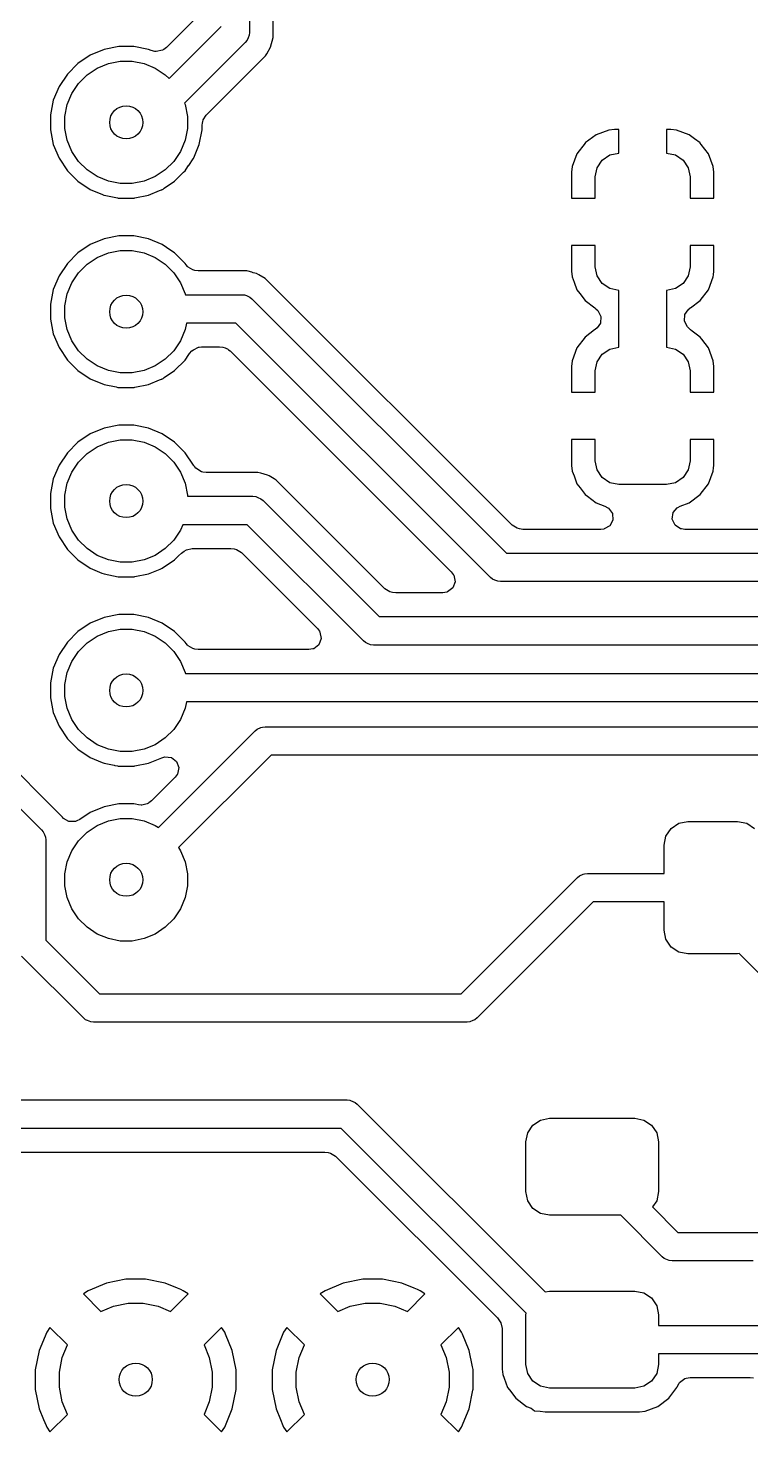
# Model space of a CAD drawing. Header units: inches. Extents: x 0.01 to 5.35, y 0.01 to 3.37.
# Drawn here: x 0.803 to 1.103, y 1.264 to 1.847 of the extents above; entities that cross this region are included whole.
import ezdxf

# ---------------------------------------------------------------- set-up
doc = ezdxf.new("R2010")
doc.units = ezdxf.units.IN
doc.header["$MEASUREMENT"] = 0
doc.layers.add('BLACK', color=250, linetype='CONTINUOUS')

msp = doc.modelspace()

# ---------------------------------------------------------------- linework, layer by layer
at = {"layer": 'BLACK', "linetype": 'CONTINUOUS'}
for p, q in [((0.89512, 1.87407), (0.89512, 1.84551)), ((0.90498, 1.84344), (0.90498, 1.86726)), ((0.87172, 1.85032), (0.86066, 1.83926)), ((0.86171, 1.82636), (0.88331, 1.84796)), ((0.89512, 1.84551), (0.895, 1.84436)), ((0.84083, 1.83963), (0.83475, 1.83842)), ((0.84704, 1.83963), (0.84083, 1.83963)), ((0.84083, 1.83963), (0.84083, 1.83963)), ((0.84083, 1.83963), (0.84083, 1.83963)), ((0.85313, 1.83842), (0.84704, 1.83963)), ((0.84704, 1.83963), (0.84704, 1.83963)), ((0.84704, 1.83963), (0.84704, 1.83963)), ((0.86066, 1.83926), (0.85955, 1.83843)), ((0.89339, 1.84134), (0.86818, 1.81613)), ((0.89412, 1.84223), (0.89339, 1.84134)), ((0.89453, 1.84322), (0.89412, 1.84223)), ((0.895, 1.84436), (0.89453, 1.84322)), ((0.9023, 1.83664), (0.90391, 1.83943)), ((0.90391, 1.83943), (0.90498, 1.84344)), ((0.82901, 1.83604), (0.82385, 1.83259)), ((0.83474, 1.83841), (0.82901, 1.83604)), ((0.82901, 1.83604), (0.82901, 1.83604)), ((0.82901, 1.83604), (0.82901, 1.83604)), ((0.83475, 1.83842), (0.83474, 1.83841)), ((0.83651, 1.8326), (0.84143, 1.83358)), ((0.84143, 1.83358), (0.84645, 1.83358)), ((0.84645, 1.83358), (0.85137, 1.8326)), ((0.85313, 1.83841), (0.85313, 1.83842)), ((0.85427, 1.83794), (0.85313, 1.83841)), ((0.85313, 1.83841), (0.85313, 1.83841)), ((0.85313, 1.83841), (0.85313, 1.83841)), ((0.85313, 1.83841), (0.85313, 1.83841)), ((0.85313, 1.83841), (0.85313, 1.83841)), ((0.85579, 1.83759), (0.85427, 1.83794)), ((0.85632, 1.83755), (0.85579, 1.83759)), ((0.85901, 1.83813), (0.85632, 1.83755)), ((0.85955, 1.83843), (0.85901, 1.83813)), ((0.88931, 1.82331), (0.90183, 1.83583)), ((0.90183, 1.83583), (0.9023, 1.83664)), ((0.81946, 1.8282), (0.81601, 1.82304)), ((0.82385, 1.83259), (0.81946, 1.8282)), ((0.81946, 1.8282), (0.81946, 1.8282)), ((0.81946, 1.8282), (0.81946, 1.8282)), ((0.82385, 1.83259), (0.82385, 1.83259)), ((0.82385, 1.83259), (0.82385, 1.83259)), ((0.82416, 1.82434), (0.8277, 1.82789)), ((0.8277, 1.82789), (0.83187, 1.83068)), ((0.83187, 1.83068), (0.83651, 1.8326)), ((0.85137, 1.8326), (0.856, 1.83068)), ((0.856, 1.83068), (0.86017, 1.82789)), ((0.86017, 1.82789), (0.86171, 1.82636)), ((0.81601, 1.82304), (0.81363, 1.8173)), ((0.81601, 1.82304), (0.81601, 1.82304)), ((0.81601, 1.82304), (0.81601, 1.82304)), ((0.82137, 1.82017), (0.82416, 1.82434)), ((0.87717, 1.81117), (0.88931, 1.82331)), ((0.81363, 1.8173), (0.81242, 1.81121)), ((0.81363, 1.8173), (0.81363, 1.8173)), ((0.81945, 1.81554), (0.82137, 1.82017)), ((0.86818, 1.81613), (0.86843, 1.81554)), ((0.81242, 1.81121), (0.81242, 1.81121)), ((0.81242, 1.81121), (0.81242, 1.80501)), ((0.81847, 1.81062), (0.81945, 1.81554)), ((0.81847, 1.8056), (0.81847, 1.81062)), ((0.86843, 1.81554), (0.8694, 1.81062)), ((0.8694, 1.81062), (0.8694, 1.8056)), ((0.87594, 1.8091), (0.87717, 1.81117)), ((0.81242, 1.80501), (0.81242, 1.80501)), ((0.81242, 1.80501), (0.81242, 1.80501)), ((0.81242, 1.80501), (0.81363, 1.79892)), ((0.81945, 1.80068), (0.81847, 1.8056)), ((0.8694, 1.8056), (0.86843, 1.80068)), ((0.87424, 1.79892), (0.87545, 1.80501)), ((0.87545, 1.80673), (0.87565, 1.8081)), ((0.87545, 1.80501), (0.87545, 1.80673)), ((0.87565, 1.8081), (0.87572, 1.80835)), ((0.87572, 1.80835), (0.87594, 1.8091)), ((1.04443, 1.80491), (1.03913, 1.80293)), ((1.04678, 1.80516), (1.04443, 1.80491)), ((1.04443, 1.80491), (1.04443, 1.80491)), ((1.04866, 1.80516), (1.04678, 1.80516)), ((1.04866, 1.79531), (1.04866, 1.80516)), ((1.07023, 1.80516), (1.06835, 1.80516)), ((1.06835, 1.80516), (1.06835, 1.79531)), ((1.07257, 1.80491), (1.07023, 1.80516)), ((1.07023, 1.80516), (1.07023, 1.80516)), ((1.07788, 1.80293), (1.07257, 1.80491)), ((1.07257, 1.80491), (1.07257, 1.80491)), ((0.81363, 1.79892), (0.81363, 1.79892)), ((0.81363, 1.79892), (0.81601, 1.79318)), ((0.82137, 1.79605), (0.81945, 1.80068)), ((0.86843, 1.80068), (0.86651, 1.79605)), ((0.87196, 1.7934), (0.87424, 1.79892)), ((1.0346, 1.79953), (1.03121, 1.795)), ((1.03913, 1.80293), (1.0346, 1.79954)), ((1.0346, 1.79954), (1.0346, 1.79953)), ((1.03913, 1.80293), (1.03913, 1.80293)), ((1.08008, 1.80128), (1.07788, 1.80293)), ((1.07788, 1.80293), (1.07788, 1.80293)), ((1.07788, 1.80293), (1.07788, 1.80293)), ((1.08241, 1.79954), (1.08008, 1.80128)), ((1.08241, 1.79953), (1.08241, 1.79954)), ((1.08287, 1.79892), (1.08241, 1.79953)), ((1.0858, 1.795), (1.08287, 1.79892)), ((0.81601, 1.79318), (0.81601, 1.79318)), ((0.81601, 1.79318), (0.81601, 1.79318)), ((0.81601, 1.79318), (0.81601, 1.79318)), ((0.81601, 1.79318), (0.81946, 1.78802)), ((0.82416, 1.79188), (0.82137, 1.79605)), ((0.86651, 1.79605), (0.86372, 1.79188)), ((0.86987, 1.7902), (0.87175, 1.79301)), ((0.87175, 1.79301), (0.87183, 1.79312)), ((0.87183, 1.79312), (0.87189, 1.79321)), ((0.87189, 1.79321), (0.87196, 1.7934)), ((1.03121, 1.795), (1.02923, 1.7897)), ((1.03121, 1.795), (1.03121, 1.795)), ((1.03957, 1.78924), (1.0417, 1.79243)), ((1.0417, 1.79243), (1.04489, 1.79457)), ((1.04489, 1.79457), (1.04866, 1.79531)), ((1.06835, 1.79531), (1.07211, 1.79457)), ((1.07211, 1.79457), (1.07531, 1.79243)), ((1.07531, 1.79243), (1.07744, 1.78924)), ((1.08778, 1.7897), (1.0858, 1.795)), ((1.0858, 1.795), (1.0858, 1.795)), ((0.81946, 1.78802), (0.81946, 1.78802)), ((0.81946, 1.78802), (0.81946, 1.78802)), ((0.81946, 1.78802), (0.82385, 1.78363)), ((0.8277, 1.78833), (0.82416, 1.79188)), ((0.83187, 1.78554), (0.8277, 1.78833)), ((0.86017, 1.78833), (0.856, 1.78554)), ((0.86372, 1.79188), (0.86017, 1.78833)), ((0.86403, 1.78363), (0.86775, 1.78736)), ((0.86775, 1.78736), (0.86842, 1.78802)), ((0.86842, 1.78802), (0.86954, 1.7897)), ((0.86954, 1.7897), (0.86986, 1.79018)), ((0.86986, 1.79018), (0.86987, 1.7902)), ((0.86986, 1.79018), (0.86986, 1.79018)), ((0.86987, 1.7902), (0.86987, 1.7902)), ((0.86987, 1.7902), (0.86987, 1.7902)), ((0.86987, 1.7902), (0.86987, 1.7902)), ((1.02923, 1.7897), (1.02898, 1.78736)), ((1.02898, 1.78736), (1.02898, 1.77661)), ((1.02898, 1.78736), (1.02898, 1.78736)), ((1.02923, 1.7897), (1.02923, 1.7897)), ((1.03882, 1.78547), (1.03957, 1.78924)), ((1.07744, 1.78924), (1.07819, 1.78547)), ((1.08803, 1.78736), (1.08778, 1.7897)), ((1.08778, 1.7897), (1.08778, 1.7897)), ((1.08778, 1.7897), (1.08778, 1.7897)), ((1.08803, 1.77661), (1.08803, 1.78736)), ((1.08803, 1.78736), (1.08803, 1.78736)), ((1.08803, 1.78736), (1.08803, 1.78736)), ((1.08803, 1.78736), (1.08803, 1.78736)), ((0.82385, 1.78363), (0.82385, 1.78363)), ((0.82385, 1.78363), (0.82385, 1.78363)), ((0.82385, 1.78363), (0.82901, 1.78018)), ((0.83651, 1.78362), (0.83187, 1.78554)), ((0.84143, 1.78264), (0.83651, 1.78362)), ((0.84645, 1.78264), (0.84143, 1.78264)), ((0.85137, 1.78362), (0.84645, 1.78264)), ((0.856, 1.78554), (0.85137, 1.78362)), ((0.85932, 1.78037), (0.85967, 1.78072)), ((0.85967, 1.78072), (0.86403, 1.78363)), ((1.03882, 1.77661), (1.03882, 1.78547)), ((1.07819, 1.78547), (1.07819, 1.77661)), ((0.82901, 1.78018), (0.82901, 1.78018)), ((0.82901, 1.78018), (0.83401, 1.77811)), ((0.83401, 1.77811), (0.83401, 1.77811)), ((0.83401, 1.77811), (0.83401, 1.77811)), ((0.83401, 1.77811), (0.83457, 1.77788)), ((0.83457, 1.77788), (0.83474, 1.77781)), ((0.83474, 1.77781), (0.84025, 1.77671)), ((0.84025, 1.77671), (0.84053, 1.77665)), ((0.84053, 1.77665), (0.84064, 1.77663)), ((0.84064, 1.77663), (0.84083, 1.77659)), ((0.84083, 1.77659), (0.84704, 1.77659)), ((0.84704, 1.77659), (0.8472, 1.77659)), ((0.8472, 1.77659), (0.84751, 1.77669)), ((0.84751, 1.77669), (0.85313, 1.77781)), ((0.85313, 1.77781), (0.85776, 1.77972)), ((0.85776, 1.77972), (0.85861, 1.78007)), ((0.85861, 1.78007), (0.85872, 1.78011)), ((0.85872, 1.78011), (0.85877, 1.78014)), ((0.85877, 1.78014), (0.85896, 1.78022)), ((0.85896, 1.78022), (0.85932, 1.78037)), ((1.02898, 1.77661), (1.03882, 1.77661)), ((1.07819, 1.77661), (1.08803, 1.77661)), ((0.82901, 1.7573), (0.82385, 1.75385)), ((0.83474, 1.75967), (0.82901, 1.7573)), ((0.82901, 1.7573), (0.82901, 1.7573)), ((0.82901, 1.7573), (0.82901, 1.7573)), ((0.83475, 1.75967), (0.83474, 1.75967)), ((0.84083, 1.76089), (0.83475, 1.75967)), ((0.84704, 1.76089), (0.84083, 1.76089)), ((0.84083, 1.76089), (0.84083, 1.76089)), ((0.84083, 1.76089), (0.84083, 1.76089)), ((0.85313, 1.75967), (0.84704, 1.76089)), ((0.84704, 1.76089), (0.84704, 1.76089)), ((0.84704, 1.76089), (0.84704, 1.76089)), ((0.85886, 1.7573), (0.85313, 1.75967)), ((0.85313, 1.75967), (0.85313, 1.75967)), ((0.85887, 1.7573), (0.85886, 1.7573)), ((0.86247, 1.75489), (0.85887, 1.7573)), ((0.85887, 1.7573), (0.85887, 1.7573)), ((0.85887, 1.7573), (0.85887, 1.7573)), ((0.85887, 1.7573), (0.85887, 1.7573)), ((0.82385, 1.75385), (0.81946, 1.74946)), ((0.82385, 1.75385), (0.82385, 1.75385)), ((0.82385, 1.75385), (0.82385, 1.75385)), ((0.8277, 1.74915), (0.83187, 1.75194)), ((0.83187, 1.75194), (0.83651, 1.75386)), ((0.83651, 1.75386), (0.84143, 1.75484)), ((0.84143, 1.75484), (0.84645, 1.75484)), ((0.84645, 1.75484), (0.85137, 1.75386)), ((0.85137, 1.75386), (0.856, 1.75194)), ((0.856, 1.75194), (0.86017, 1.74915)), ((0.86403, 1.75385), (0.86247, 1.75489)), ((0.86842, 1.74946), (0.86403, 1.75385)), ((0.86403, 1.75385), (0.86403, 1.75385)), ((0.86403, 1.75385), (0.86403, 1.75385)), ((1.03882, 1.75693), (1.02898, 1.75693)), ((1.02898, 1.75693), (1.02898, 1.74619)), ((1.03882, 1.74807), (1.03882, 1.75693)), ((1.08803, 1.75693), (1.07819, 1.75693)), ((1.07819, 1.75693), (1.07819, 1.74807)), ((1.08803, 1.74619), (1.08803, 1.75693)), ((0.81946, 1.74946), (0.81601, 1.7443)), ((0.81946, 1.74946), (0.81946, 1.74946)), ((0.81946, 1.74946), (0.81946, 1.74946)), ((0.82137, 1.74143), (0.82416, 1.7456)), ((0.82416, 1.7456), (0.8277, 1.74915)), ((0.86017, 1.74915), (0.86372, 1.7456)), ((0.86372, 1.7456), (0.86651, 1.74143)), ((0.86879, 1.74891), (0.86842, 1.74946)), ((0.86842, 1.74946), (0.86842, 1.74946)), ((0.86842, 1.74946), (0.86842, 1.74946)), ((0.86942, 1.74814), (0.86879, 1.74891)), ((0.86961, 1.74795), (0.86942, 1.74814)), ((0.87166, 1.74675), (0.86961, 1.74795)), ((0.87245, 1.74652), (0.87166, 1.74675)), ((0.87383, 1.74632), (0.87245, 1.74652)), ((0.89404, 1.74632), (0.87383, 1.74632)), ((0.89454, 1.74619), (0.89404, 1.74632)), ((0.89404, 1.74632), (0.89404, 1.74632)), ((0.89404, 1.74632), (0.89404, 1.74632)), ((0.89605, 1.74578), (0.89454, 1.74619)), ((0.89669, 1.74561), (0.89605, 1.74578)), ((0.89605, 1.74578), (0.89605, 1.74578)), ((0.89805, 1.74524), (0.89669, 1.74561)), ((1.02898, 1.74619), (1.02923, 1.74384)), ((1.03957, 1.7443), (1.03882, 1.74807)), ((1.07819, 1.74807), (1.07744, 1.7443)), ((1.08787, 1.74467), (1.08803, 1.74619)), ((1.08803, 1.74619), (1.08803, 1.74619)), ((0.81601, 1.7443), (0.81363, 1.73856)), ((0.81601, 1.7443), (0.81601, 1.7443)), ((0.81601, 1.7443), (0.81601, 1.7443)), ((0.81945, 1.7368), (0.82137, 1.74143)), ((0.86651, 1.74143), (0.86843, 1.7368)), ((0.89905, 1.74467), (0.89805, 1.74524)), ((0.90165, 1.74317), (0.89905, 1.74467)), ((0.89905, 1.74467), (0.89905, 1.74467)), ((1.00426, 1.64056), (0.90165, 1.74317)), ((0.90165, 1.74317), (0.90165, 1.74317)), ((1.02923, 1.74384), (1.02923, 1.74384)), ((1.02923, 1.74384), (1.03006, 1.7416)), ((1.03006, 1.7416), (1.03121, 1.73854)), ((1.0417, 1.74111), (1.03957, 1.7443)), ((1.04489, 1.73898), (1.0417, 1.74111)), ((1.07531, 1.74111), (1.07211, 1.73898)), ((1.07744, 1.7443), (1.07531, 1.74111)), ((1.0858, 1.73854), (1.08778, 1.74384)), ((1.08778, 1.74384), (1.08787, 1.74467)), ((1.08778, 1.74384), (1.08778, 1.74384)), ((0.81363, 1.73856), (0.81242, 1.73247)), ((0.81363, 1.73856), (0.81363, 1.73856)), ((0.81847, 1.73188), (0.81945, 1.7368)), ((0.86843, 1.7368), (0.86849, 1.73646)), ((0.86849, 1.73646), (0.89197, 1.73646)), ((0.89197, 1.73646), (0.89312, 1.73634)), ((0.89312, 1.73634), (0.89384, 1.73605)), ((0.89384, 1.73605), (0.89525, 1.73546)), ((0.89525, 1.73546), (0.89614, 1.73473)), ((0.89614, 1.73473), (1.00189, 1.62898)), ((1.03121, 1.73854), (1.03121, 1.73854)), ((1.03121, 1.73854), (1.03235, 1.73701)), ((1.03235, 1.73701), (1.0346, 1.73401)), ((1.0346, 1.73401), (1.0346, 1.73401)), ((1.0346, 1.73401), (1.0346, 1.73401)), ((1.0346, 1.73401), (1.03857, 1.73104)), ((1.04866, 1.73823), (1.04489, 1.73898)), ((1.04866, 1.71461), (1.04866, 1.73823)), ((1.07211, 1.73898), (1.06835, 1.73823)), ((1.06835, 1.73823), (1.06835, 1.71461)), ((1.07844, 1.73104), (1.08241, 1.73401)), ((1.08241, 1.73401), (1.0858, 1.73854)), ((1.08241, 1.73401), (1.08241, 1.73401)), ((1.0858, 1.73854), (1.0858, 1.73854)), ((0.81242, 1.73247), (0.81242, 1.73247)), ((0.81242, 1.73247), (0.81242, 1.72627)), ((0.81847, 1.72686), (0.81847, 1.73188)), ((1.03857, 1.73104), (1.03909, 1.73058)), ((1.03909, 1.73058), (1.03986, 1.72982)), ((1.03986, 1.72982), (1.04117, 1.7274)), ((1.07583, 1.72543), (1.07603, 1.72817)), ((1.07603, 1.72818), (1.07604, 1.72821)), ((1.07603, 1.72817), (1.07603, 1.72818)), ((1.07604, 1.72821), (1.07741, 1.73016)), ((1.07604, 1.72821), (1.07604, 1.72821)), ((1.07741, 1.73016), (1.07764, 1.73036)), ((1.07764, 1.73036), (1.07817, 1.73082)), ((1.07764, 1.73036), (1.07764, 1.73036)), ((1.07817, 1.73082), (1.07844, 1.73104)), ((0.81242, 1.72627), (0.81242, 1.72627)), ((0.81242, 1.72627), (0.81242, 1.72627)), ((0.81242, 1.72627), (0.81363, 1.72018)), ((0.81945, 1.72194), (0.81847, 1.72686)), ((0.86896, 1.72465), (0.86843, 1.72194)), ((0.88952, 1.72465), (0.86896, 1.72465)), ((0.99527, 1.6189), (0.88952, 1.72465)), ((1.0396, 1.72268), (1.03883, 1.72201)), ((1.04098, 1.72468), (1.0396, 1.72268)), ((1.04117, 1.7274), (1.04098, 1.72468)), ((1.04098, 1.72468), (1.04098, 1.72468)), ((1.07715, 1.72302), (1.07583, 1.72543)), ((1.07766, 1.72251), (1.07715, 1.72302)), ((1.07792, 1.72225), (1.07766, 1.72251)), ((1.07766, 1.72251), (1.07766, 1.72251)), ((1.07844, 1.7218), (1.07792, 1.72225)), ((0.81363, 1.72018), (0.81363, 1.72018)), ((0.81363, 1.72018), (0.81601, 1.71444)), ((0.82137, 1.71731), (0.81945, 1.72194)), ((0.82416, 1.71314), (0.82137, 1.71731)), ((0.86651, 1.71731), (0.86372, 1.71314)), ((0.86843, 1.72194), (0.86651, 1.71731)), ((1.0346, 1.71883), (1.03121, 1.71429)), ((1.03856, 1.72179), (1.0346, 1.71883)), ((1.0346, 1.71883), (1.0346, 1.71883)), ((1.0346, 1.71883), (1.0346, 1.71883)), ((1.03883, 1.72201), (1.03856, 1.72179)), ((1.07911, 1.72129), (1.07844, 1.7218)), ((1.08241, 1.71883), (1.07911, 1.72129)), ((1.08309, 1.71792), (1.08241, 1.71883)), ((1.08241, 1.71883), (1.08241, 1.71883)), ((1.0858, 1.71429), (1.08309, 1.71792)), ((0.81601, 1.71444), (0.81601, 1.71444)), ((0.81601, 1.71444), (0.81601, 1.71444)), ((0.81601, 1.71444), (0.81946, 1.70928)), ((0.8277, 1.70959), (0.82416, 1.71314)), ((0.86372, 1.71314), (0.86017, 1.70959)), ((0.86842, 1.70928), (0.86993, 1.71155)), ((0.86993, 1.71155), (0.87025, 1.71203)), ((0.86993, 1.71155), (0.86993, 1.71155)), ((0.87025, 1.71203), (0.87118, 1.71306)), ((0.87118, 1.71306), (0.87182, 1.71359)), ((0.87182, 1.71359), (0.87395, 1.71463)), ((0.87395, 1.71463), (0.87421, 1.71468)), ((0.87421, 1.71468), (0.87521, 1.71478)), ((0.87521, 1.71478), (0.88271, 1.71478)), ((0.88271, 1.71478), (0.88409, 1.71459)), ((0.88409, 1.71459), (0.88508, 1.71429)), ((0.88508, 1.71429), (0.88557, 1.71401)), ((0.88557, 1.71401), (0.88601, 1.71391)), ((0.88601, 1.71391), (0.88645, 1.71348)), ((0.88645, 1.71348), (0.88716, 1.71306)), ((0.88716, 1.71306), (0.97895, 1.62127)), ((1.03121, 1.71429), (1.02923, 1.70899)), ((1.03121, 1.71429), (1.03121, 1.71429)), ((1.03957, 1.70853), (1.0417, 1.71172)), ((1.0417, 1.71172), (1.04489, 1.71386)), ((1.04489, 1.71386), (1.04866, 1.71461)), ((1.06835, 1.71461), (1.07211, 1.71386)), ((1.07211, 1.71386), (1.07531, 1.71172)), ((1.07531, 1.71172), (1.07744, 1.70853)), ((1.0858, 1.71429), (1.0858, 1.71429)), ((1.08778, 1.70899), (1.0858, 1.71429)), ((0.81946, 1.70928), (0.81946, 1.70928)), ((0.81946, 1.70928), (0.81946, 1.70928)), ((0.81946, 1.70928), (0.82385, 1.70489)), ((0.82385, 1.70489), (0.82385, 1.70489)), ((0.82385, 1.70489), (0.82385, 1.70489)), ((0.82385, 1.70489), (0.82901, 1.70144)), ((0.83187, 1.7068), (0.8277, 1.70959)), ((0.83651, 1.70488), (0.83187, 1.7068)), ((0.84143, 1.7039), (0.83651, 1.70488)), ((0.85137, 1.70488), (0.84645, 1.7039)), ((0.856, 1.7068), (0.85137, 1.70488)), ((0.86017, 1.70959), (0.856, 1.7068)), ((0.85967, 1.70198), (0.86403, 1.70489)), ((0.86403, 1.70489), (0.86842, 1.70928)), ((1.02923, 1.70899), (1.02898, 1.70665)), ((1.02898, 1.70665), (1.02898, 1.70665)), ((1.02898, 1.70665), (1.02898, 1.69591)), ((1.02923, 1.70899), (1.02923, 1.70899)), ((1.03882, 1.70476), (1.03957, 1.70853)), ((1.03882, 1.69591), (1.03882, 1.70476)), ((1.07744, 1.70853), (1.07819, 1.70476)), ((1.07819, 1.70476), (1.07819, 1.69591)), ((1.08803, 1.70665), (1.08778, 1.70899)), ((1.08778, 1.70899), (1.08778, 1.70899)), ((1.08778, 1.70899), (1.08778, 1.70899)), ((1.08803, 1.69591), (1.08803, 1.70665)), ((1.08803, 1.70665), (1.08803, 1.70665)), ((1.08803, 1.70665), (1.08803, 1.70665)), ((1.08803, 1.70665), (1.08803, 1.70665)), ((0.82901, 1.70144), (0.82901, 1.70144)), ((0.82901, 1.70144), (0.83474, 1.69907)), ((0.83474, 1.69907), (0.83474, 1.69907)), ((0.83474, 1.69907), (0.83968, 1.69808)), ((0.84645, 1.7039), (0.84143, 1.7039)), ((0.84751, 1.69795), (0.85313, 1.69907)), ((0.85313, 1.69907), (0.85777, 1.70099)), ((0.85777, 1.70099), (0.85861, 1.70133)), ((0.85861, 1.70133), (0.85872, 1.70137)), ((0.85872, 1.70137), (0.85877, 1.7014)), ((0.85877, 1.7014), (0.85896, 1.70148)), ((0.85896, 1.70148), (0.85932, 1.70163)), ((0.85932, 1.70163), (0.85967, 1.70198)), ((0.83968, 1.69808), (0.84049, 1.69792)), ((0.84049, 1.69792), (0.84053, 1.69791)), ((0.84053, 1.69791), (0.84064, 1.69789)), ((0.84064, 1.69789), (0.84083, 1.69785)), ((0.84083, 1.69785), (0.84704, 1.69785)), ((0.84704, 1.69785), (0.8472, 1.69785)), ((0.8472, 1.69785), (0.84751, 1.69795)), ((1.02898, 1.69591), (1.03882, 1.69591)), ((1.07819, 1.69591), (1.08803, 1.69591)), ((0.84083, 1.68215), (0.83475, 1.68093)), ((0.84704, 1.68215), (0.84083, 1.68215)), ((0.84083, 1.68215), (0.84083, 1.68215)), ((0.84083, 1.68215), (0.84083, 1.68215)), ((0.85313, 1.68093), (0.84704, 1.68215)), ((0.84704, 1.68215), (0.84704, 1.68215)), ((0.84704, 1.68215), (0.84704, 1.68215)), ((0.82901, 1.67856), (0.82385, 1.67511)), ((0.83474, 1.68093), (0.82901, 1.67856)), ((0.82901, 1.67856), (0.82901, 1.67856)), ((0.82901, 1.67856), (0.82901, 1.67856)), ((0.83475, 1.68093), (0.83474, 1.68093)), ((0.83651, 1.67512), (0.84143, 1.6761)), ((0.84143, 1.6761), (0.84645, 1.6761)), ((0.84645, 1.6761), (0.85137, 1.67512)), ((0.85886, 1.67856), (0.85313, 1.68093)), ((0.85313, 1.68093), (0.85313, 1.68093)), ((0.85887, 1.67856), (0.85886, 1.67856)), ((0.86403, 1.67511), (0.85887, 1.67856)), ((0.85887, 1.67856), (0.85887, 1.67856)), ((0.85887, 1.67856), (0.85887, 1.67856)), ((0.85887, 1.67856), (0.85887, 1.67856)), ((1.03882, 1.67622), (1.02898, 1.67622)), ((1.02898, 1.67622), (1.02898, 1.66548)), ((1.03882, 1.66736), (1.03882, 1.67622)), ((1.08803, 1.67622), (1.07819, 1.67622)), ((1.07819, 1.67622), (1.07819, 1.66736)), ((1.08803, 1.66548), (1.08803, 1.67622)), ((0.81946, 1.67072), (0.81601, 1.66556)), ((0.82385, 1.67511), (0.81946, 1.67072)), ((0.81946, 1.67072), (0.81946, 1.67072)), ((0.81946, 1.67072), (0.81946, 1.67072)), ((0.82385, 1.67511), (0.82385, 1.67511)), ((0.82385, 1.67511), (0.82385, 1.67511)), ((0.82416, 1.66686), (0.8277, 1.67041)), ((0.8277, 1.67041), (0.83187, 1.6732)), ((0.83187, 1.6732), (0.83651, 1.67512)), ((0.85137, 1.67512), (0.856, 1.6732)), ((0.856, 1.6732), (0.86017, 1.67041)), ((0.86017, 1.67041), (0.86372, 1.66686)), ((0.86842, 1.67072), (0.86403, 1.67511)), ((0.86403, 1.67511), (0.86403, 1.67511)), ((0.86403, 1.67511), (0.86403, 1.67511)), ((0.87187, 1.66556), (0.86842, 1.67072)), ((0.86842, 1.67072), (0.86842, 1.67072)), ((0.86842, 1.67072), (0.86842, 1.67072)), ((0.81601, 1.66556), (0.81363, 1.65982)), ((0.81601, 1.66556), (0.81601, 1.66556)), ((0.81601, 1.66556), (0.81601, 1.66556)), ((0.82137, 1.66269), (0.82416, 1.66686)), ((0.86372, 1.66686), (0.86651, 1.66269)), ((0.87195, 1.66544), (0.87187, 1.66556)), ((0.87187, 1.66556), (0.87187, 1.66556)), ((0.87195, 1.66543), (0.87195, 1.66544)), ((0.87202, 1.66532), (0.87195, 1.66543)), ((0.87239, 1.66484), (0.87202, 1.66532)), ((0.87282, 1.66434), (0.87239, 1.66484)), ((0.87514, 1.66285), (0.87282, 1.66434)), ((1.02898, 1.66548), (1.02923, 1.66313)), ((1.03957, 1.6636), (1.03882, 1.66736)), ((1.07819, 1.66736), (1.07744, 1.6636)), ((1.08778, 1.66313), (1.08792, 1.6644)), ((1.08792, 1.6644), (1.08803, 1.66548)), ((1.08803, 1.66548), (1.08803, 1.66548)), ((0.81363, 1.65982), (0.81242, 1.65373)), ((0.81363, 1.65982), (0.81363, 1.65982)), ((0.81847, 1.65314), (0.81945, 1.65806)), ((0.81945, 1.65806), (0.82137, 1.66269)), ((0.86651, 1.66269), (0.86843, 1.65806)), ((0.86843, 1.65806), (0.8694, 1.65314)), ((0.87573, 1.66268), (0.87514, 1.66285)), ((0.8771, 1.66248), (0.87573, 1.66268)), ((0.89867, 1.66248), (0.8771, 1.66248)), ((0.89982, 1.66217), (0.89867, 1.66248)), ((0.89867, 1.66248), (0.89867, 1.66248)), ((0.89867, 1.66248), (0.89867, 1.66248)), ((0.90268, 1.66141), (0.89982, 1.66217)), ((0.89982, 1.66217), (0.89982, 1.66217)), ((0.90328, 1.66106), (0.90268, 1.66141)), ((0.90542, 1.65982), (0.90328, 1.66106)), ((0.90328, 1.66106), (0.90328, 1.66106)), ((0.90328, 1.66106), (0.90328, 1.66106)), ((0.90628, 1.65933), (0.90542, 1.65982)), ((0.95144, 1.61416), (0.90628, 1.65933)), ((0.90628, 1.65933), (0.90628, 1.65933)), ((1.02923, 1.66313), (1.02923, 1.66313)), ((1.02923, 1.66313), (1.03, 1.66106)), ((1.03, 1.66106), (1.03121, 1.65783)), ((1.0417, 1.6604), (1.03957, 1.6636)), ((1.04489, 1.65827), (1.0417, 1.6604)), ((1.04866, 1.65752), (1.04489, 1.65827)), ((1.07211, 1.65827), (1.06835, 1.65752)), ((1.07531, 1.6604), (1.07211, 1.65827)), ((1.07744, 1.6636), (1.07531, 1.6604)), ((1.0858, 1.65783), (1.08778, 1.66313)), ((1.08778, 1.66313), (1.08778, 1.66313)), ((0.81242, 1.65373), (0.81242, 1.65373)), ((0.81242, 1.65373), (0.81242, 1.64753)), ((0.81847, 1.64812), (0.81847, 1.65314)), ((0.8694, 1.65314), (0.8694, 1.65262)), ((0.8694, 1.65262), (0.89659, 1.65262)), ((0.89659, 1.65262), (0.89775, 1.6525)), ((0.89775, 1.6525), (0.89863, 1.65214)), ((0.89863, 1.65214), (0.89988, 1.65162)), ((1.03121, 1.65783), (1.03121, 1.65783)), ((1.03121, 1.65783), (1.03247, 1.65614)), ((1.03247, 1.65614), (1.0346, 1.6533)), ((1.0346, 1.6533), (1.0346, 1.6533)), ((1.0346, 1.6533), (1.03554, 1.6526)), ((1.03554, 1.6526), (1.03913, 1.64991)), ((1.06835, 1.65752), (1.04866, 1.65752)), ((1.07788, 1.64991), (1.08241, 1.6533)), ((1.08241, 1.6533), (1.0858, 1.65783)), ((1.08241, 1.6533), (1.08241, 1.6533)), ((1.0858, 1.65783), (1.0858, 1.65783)), ((0.81242, 1.64753), (0.81242, 1.64753)), ((0.81242, 1.64753), (0.81242, 1.64753)), ((0.81242, 1.64753), (0.81363, 1.64144)), ((0.81945, 1.6432), (0.81847, 1.64812)), ((0.89988, 1.65162), (0.90077, 1.65089)), ((0.90077, 1.65089), (0.94908, 1.60258)), ((1.03913, 1.64991), (1.03913, 1.64991)), ((1.03913, 1.64991), (1.0428, 1.64854)), ((1.0428, 1.64854), (1.04402, 1.64787)), ((1.04402, 1.64787), (1.04427, 1.64768)), ((1.04427, 1.64768), (1.04592, 1.64548)), ((1.07121, 1.64584), (1.07287, 1.64782)), ((1.07287, 1.64782), (1.07305, 1.64794)), ((1.07305, 1.64794), (1.07413, 1.64851)), ((1.07413, 1.64851), (1.07788, 1.64991)), ((1.07788, 1.64991), (1.07788, 1.64991)), ((0.81363, 1.64144), (0.81363, 1.64144)), ((0.81363, 1.64144), (0.81601, 1.6357)), ((0.82137, 1.63857), (0.81945, 1.6432)), ((0.86743, 1.64081), (0.86651, 1.63857)), ((0.89415, 1.64081), (0.86743, 1.64081)), ((0.94246, 1.5925), (0.89415, 1.64081)), ((1.00633, 1.63933), (1.00426, 1.64056)), ((1.04612, 1.64274), (1.0448, 1.64032)), ((1.04592, 1.64548), (1.04612, 1.64274)), ((1.07082, 1.64312), (1.07121, 1.64584)), ((1.07197, 1.64061), (1.07082, 1.64312)), ((1.07428, 1.63913), (1.07197, 1.64061)), ((0.81601, 1.6357), (0.81601, 1.6357)), ((0.81601, 1.6357), (0.81601, 1.6357)), ((0.81601, 1.6357), (0.81946, 1.63054)), ((0.82416, 1.6344), (0.82137, 1.63857)), ((0.86651, 1.63857), (0.86372, 1.6344)), ((1.00733, 1.63904), (1.00633, 1.63933)), ((1.0087, 1.63884), (1.00733, 1.63904)), ((1.04114, 1.63884), (1.0087, 1.63884)), ((1.04234, 1.63899), (1.04114, 1.63884)), ((1.04243, 1.63901), (1.04234, 1.63899)), ((1.04234, 1.63899), (1.04234, 1.63899)), ((1.04255, 1.63904), (1.04243, 1.63901)), ((1.0448, 1.64032), (1.04255, 1.63904)), ((1.07459, 1.63904), (1.07428, 1.63913)), ((1.07596, 1.63884), (1.07459, 1.63904)), ((1.11588, 1.63884), (1.07596, 1.63884)), ((0.81946, 1.63054), (0.81946, 1.63054)), ((0.81946, 1.63054), (0.81946, 1.63054)), ((0.81946, 1.63054), (0.82385, 1.62615)), ((0.8277, 1.63085), (0.82416, 1.6344)), ((0.83187, 1.62806), (0.8277, 1.63085)), ((0.86017, 1.63085), (0.856, 1.62806)), ((0.86372, 1.6344), (0.86017, 1.63085)), ((0.86569, 1.62782), (0.8669, 1.62902)), ((0.8669, 1.62902), (0.86801, 1.62985)), ((0.86801, 1.62985), (0.86892, 1.63035)), ((0.86892, 1.63035), (0.87126, 1.63094)), ((0.87126, 1.63094), (0.88734, 1.63094)), ((0.88734, 1.63094), (0.88871, 1.63075)), ((0.88871, 1.63075), (0.88971, 1.63046)), ((0.88971, 1.63046), (0.89178, 1.62922)), ((0.89178, 1.62922), (0.92334, 1.59767)), ((1.00189, 1.62898), (1.18855, 1.62898)), ((0.82385, 1.62615), (0.82385, 1.62615)), ((0.82385, 1.62615), (0.82385, 1.62615)), ((0.82385, 1.62615), (0.82901, 1.6227)), ((0.83651, 1.62614), (0.83187, 1.62806)), ((0.84143, 1.62516), (0.83651, 1.62614)), ((0.84645, 1.62516), (0.84143, 1.62516)), ((0.85137, 1.62614), (0.84645, 1.62516)), ((0.856, 1.62806), (0.85137, 1.62614)), ((0.85887, 1.6227), (0.86403, 1.62615)), ((0.86403, 1.62615), (0.86569, 1.62782)), ((0.82901, 1.6227), (0.82901, 1.6227)), ((0.82901, 1.6227), (0.83381, 1.62071)), ((0.83381, 1.62071), (0.83474, 1.62033)), ((0.83474, 1.62033), (0.83474, 1.62033)), ((0.83474, 1.62033), (0.83474, 1.62033)), ((0.83474, 1.62033), (0.84053, 1.61917)), ((0.84053, 1.61917), (0.84064, 1.61915)), ((0.84064, 1.61915), (0.84083, 1.61911)), ((0.84083, 1.61911), (0.84704, 1.61911)), ((0.84704, 1.61911), (0.8472, 1.61911)), ((0.8472, 1.61911), (0.84751, 1.61921)), ((0.84751, 1.61921), (0.85313, 1.62033)), ((0.85313, 1.62033), (0.85804, 1.62236)), ((0.85804, 1.62236), (0.85887, 1.6227)), ((0.85887, 1.6227), (0.85887, 1.6227)), ((0.85887, 1.6227), (0.85887, 1.6227)), ((0.97895, 1.62127), (0.97978, 1.62016)), ((0.97978, 1.62016), (0.98, 1.61977)), ((0.98, 1.61977), (0.98058, 1.61708)), ((0.99617, 1.61816), (0.99527, 1.6189)), ((0.99706, 1.61779), (0.99617, 1.61816)), ((0.9983, 1.61728), (0.99706, 1.61779)), ((0.99945, 1.61717), (0.9983, 1.61728)), ((1.18855, 1.61717), (0.99945, 1.61717)), ((0.95352, 1.61293), (0.95144, 1.61416)), ((0.95451, 1.61264), (0.95352, 1.61293)), ((0.95589, 1.61244), (0.95451, 1.61264)), ((0.97543, 1.61244), (0.95589, 1.61244)), ((0.97713, 1.61275), (0.97543, 1.61244)), ((0.97742, 1.61285), (0.97713, 1.61275)), ((0.97962, 1.6145), (0.97742, 1.61285)), ((0.97742, 1.61285), (0.97742, 1.61285)), ((0.98058, 1.61708), (0.97962, 1.6145)), ((0.82901, 1.59982), (0.82385, 1.59637)), ((0.83474, 1.60219), (0.82901, 1.59982)), ((0.82901, 1.59982), (0.82901, 1.59982)), ((0.82901, 1.59982), (0.82901, 1.59982)), ((0.83475, 1.60219), (0.83474, 1.60219)), ((0.84083, 1.60341), (0.83475, 1.60219)), ((0.84704, 1.60341), (0.84083, 1.60341)), ((0.84083, 1.60341), (0.84083, 1.60341)), ((0.84083, 1.60341), (0.84083, 1.60341)), ((0.85313, 1.60219), (0.84704, 1.60341)), ((0.84704, 1.60341), (0.84704, 1.60341)), ((0.84704, 1.60341), (0.84704, 1.60341)), ((0.85886, 1.59982), (0.85313, 1.60219)), ((0.85313, 1.60219), (0.85313, 1.60219)), ((0.85887, 1.59982), (0.85886, 1.59982)), ((0.86403, 1.59637), (0.85887, 1.59982)), ((0.85887, 1.59982), (0.85887, 1.59982)), ((0.85887, 1.59982), (0.85887, 1.59982)), ((0.85887, 1.59982), (0.85887, 1.59982)), ((0.94908, 1.60258), (1.16498, 1.60258)), ((0.82385, 1.59637), (0.81946, 1.59198)), ((0.82385, 1.59637), (0.82385, 1.59637)), ((0.82385, 1.59637), (0.82385, 1.59637)), ((0.8277, 1.59167), (0.83187, 1.59446)), ((0.83187, 1.59446), (0.83651, 1.59638)), ((0.83651, 1.59638), (0.84143, 1.59736)), ((0.84143, 1.59736), (0.84645, 1.59736)), ((0.84645, 1.59736), (0.85137, 1.59638)), ((0.85137, 1.59638), (0.856, 1.59446)), ((0.856, 1.59446), (0.86017, 1.59167)), ((0.86842, 1.59198), (0.86403, 1.59637)), ((0.86403, 1.59637), (0.86403, 1.59637)), ((0.92334, 1.59767), (0.92417, 1.59656)), ((0.92417, 1.59656), (0.92439, 1.59617)), ((0.92439, 1.59617), (0.92497, 1.59348)), ((0.81946, 1.59198), (0.81601, 1.58682)), ((0.81946, 1.59198), (0.81946, 1.59198)), ((0.81946, 1.59198), (0.81946, 1.59198)), ((0.82137, 1.58395), (0.82416, 1.58812)), ((0.82416, 1.58812), (0.8277, 1.59167)), ((0.86017, 1.59167), (0.86372, 1.58812)), ((0.86372, 1.58812), (0.86651, 1.58395)), ((0.86879, 1.59143), (0.86842, 1.59198)), ((0.86842, 1.59198), (0.86842, 1.59198)), ((0.86842, 1.59198), (0.86842, 1.59198)), ((0.86942, 1.59066), (0.86879, 1.59143)), ((0.86961, 1.59047), (0.86942, 1.59066)), ((0.87166, 1.58927), (0.86961, 1.59047)), ((0.87245, 1.58904), (0.87166, 1.58927)), ((0.87383, 1.58884), (0.87245, 1.58904)), ((0.91982, 1.58884), (0.87383, 1.58884)), ((0.92152, 1.58915), (0.91982, 1.58884)), ((0.92181, 1.58925), (0.92152, 1.58915)), ((0.92401, 1.5909), (0.92181, 1.58925)), ((0.92181, 1.58925), (0.92181, 1.58925)), ((0.92497, 1.59348), (0.92401, 1.5909)), ((0.94335, 1.59176), (0.94246, 1.5925)), ((0.94417, 1.59143), (0.94335, 1.59176)), ((0.94548, 1.59088), (0.94417, 1.59143)), ((0.94663, 1.59077), (0.94548, 1.59088)), ((1.16771, 1.59077), (0.94663, 1.59077)), ((0.81601, 1.58682), (0.81363, 1.58108)), ((0.81601, 1.58682), (0.81601, 1.58682)), ((0.81601, 1.58682), (0.81601, 1.58682)), ((0.81945, 1.57932), (0.82137, 1.58395)), ((0.86651, 1.58395), (0.86843, 1.57932)), ((0.81363, 1.58108), (0.81242, 1.57499)), ((0.81363, 1.58108), (0.81363, 1.58108)), ((0.81847, 1.5744), (0.81945, 1.57932)), ((0.86843, 1.57932), (0.86849, 1.57898)), ((0.86849, 1.57898), (1.17929, 1.57898)), ((0.81242, 1.57499), (0.81242, 1.57499)), ((0.81242, 1.57499), (0.81242, 1.56879)), ((0.81847, 1.56938), (0.81847, 1.5744)), ((0.81242, 1.56879), (0.81242, 1.56879)), ((0.81242, 1.56879), (0.81242, 1.56879)), ((0.81242, 1.56879), (0.81363, 1.5627)), ((0.81945, 1.56446), (0.81847, 1.56938)), ((0.86896, 1.56717), (0.86843, 1.56446)), ((1.18173, 1.56717), (0.86896, 1.56717)), ((0.81363, 1.5627), (0.81363, 1.5627)), ((0.81363, 1.5627), (0.81601, 1.55696)), ((0.82137, 1.55983), (0.81945, 1.56446)), ((0.82416, 1.55566), (0.82137, 1.55983)), ((0.86651, 1.55983), (0.86372, 1.55566)), ((0.86843, 1.56446), (0.86651, 1.55983)), ((0.81601, 1.55696), (0.81601, 1.55696)), ((0.81601, 1.55696), (0.81601, 1.55696)), ((0.81601, 1.55696), (0.81946, 1.5518)), ((0.8277, 1.55211), (0.82416, 1.55566)), ((0.85729, 1.51486), (0.89749, 1.55506)), ((0.86372, 1.55566), (0.86017, 1.55211)), ((0.89749, 1.55506), (0.89839, 1.55579)), ((0.89839, 1.55579), (0.89987, 1.55641)), ((0.89987, 1.55641), (0.90052, 1.55667)), ((0.90052, 1.55667), (0.90167, 1.55679)), ((0.90167, 1.55679), (1.18859, 1.55679)), ((0.81946, 1.5518), (0.81946, 1.5518)), ((0.81946, 1.5518), (0.81946, 1.5518)), ((0.81946, 1.5518), (0.82385, 1.54741)), ((0.82385, 1.54741), (0.82385, 1.54741)), ((0.82385, 1.54741), (0.82385, 1.54741)), ((0.82385, 1.54741), (0.82901, 1.54396)), ((0.83187, 1.54932), (0.8277, 1.55211)), ((0.83651, 1.5474), (0.83187, 1.54932)), ((0.84143, 1.54642), (0.83651, 1.5474)), ((0.85137, 1.5474), (0.84645, 1.54642)), ((0.856, 1.54932), (0.85137, 1.5474)), ((0.86017, 1.55211), (0.856, 1.54932)), ((0.81613, 1.5205), (0.79145, 1.54518)), ((0.82901, 1.54396), (0.82901, 1.54396)), ((0.82901, 1.54396), (0.83391, 1.54193)), ((0.83391, 1.54193), (0.83474, 1.54159)), ((0.83474, 1.54159), (0.83474, 1.54159)), ((0.83474, 1.54159), (0.83474, 1.54159)), ((0.83474, 1.54159), (0.83885, 1.54077)), ((0.84645, 1.54642), (0.84143, 1.54642)), ((0.84751, 1.54047), (0.85313, 1.54159)), ((0.85313, 1.54159), (0.85869, 1.54389)), ((0.85869, 1.54389), (0.85956, 1.54416)), ((0.85956, 1.54416), (0.85996, 1.54424)), ((0.85996, 1.54424), (0.8627, 1.54402)), ((0.8627, 1.54402), (0.86488, 1.54235)), ((0.86488, 1.54235), (0.86582, 1.53977)), ((0.90412, 1.54498), (0.86564, 1.5065)), ((1.19104, 1.54498), (0.90412, 1.54498)), ((0.78599, 1.5367), (0.80874, 1.51394)), ((0.83885, 1.54077), (0.83918, 1.5407)), ((0.83918, 1.5407), (0.84025, 1.54049)), ((0.84025, 1.54049), (0.84053, 1.54043)), ((0.84053, 1.54043), (0.84064, 1.54041)), ((0.84064, 1.54041), (0.84083, 1.54037)), ((0.84083, 1.54037), (0.84704, 1.54037)), ((0.84704, 1.54037), (0.8472, 1.54037)), ((0.8472, 1.54037), (0.84727, 1.54041)), ((0.84727, 1.54041), (0.84751, 1.54047)), ((0.86429, 1.5358), (0.85448, 1.52599)), ((0.86511, 1.53689), (0.86429, 1.5358)), ((0.86523, 1.5371), (0.86511, 1.53689)), ((0.86582, 1.53977), (0.86523, 1.5371)), ((0.84083, 1.52467), (0.83475, 1.52345)), ((0.84704, 1.52467), (0.84083, 1.52467)), ((0.84083, 1.52467), (0.84083, 1.52467)), ((0.84083, 1.52467), (0.84083, 1.52467)), ((0.84772, 1.52453), (0.84704, 1.52467)), ((0.84704, 1.52467), (0.84704, 1.52467)), ((0.84704, 1.52467), (0.84704, 1.52467)), ((0.84909, 1.52426), (0.84772, 1.52453)), ((0.85008, 1.52416), (0.84909, 1.52426)), ((0.85035, 1.52417), (0.85008, 1.52416)), ((0.85264, 1.52476), (0.85035, 1.52417)), ((0.85313, 1.52503), (0.85264, 1.52476)), ((0.85337, 1.52516), (0.85313, 1.52503)), ((0.85448, 1.52599), (0.85337, 1.52516)), ((0.8163, 1.52035), (0.81613, 1.5205)), ((0.81704, 1.5196), (0.8163, 1.52035)), ((0.81709, 1.51954), (0.81704, 1.5196)), ((0.81733, 1.5193), (0.81709, 1.51954)), ((0.8174, 1.51922), (0.81733, 1.5193)), ((0.81792, 1.51869), (0.8174, 1.51922)), ((0.82013, 1.51738), (0.81792, 1.51869)), ((0.82471, 1.51821), (0.82346, 1.51761)), ((0.82901, 1.52108), (0.82471, 1.51821)), ((0.83474, 1.52345), (0.82901, 1.52108)), ((0.82901, 1.52108), (0.82901, 1.52108)), ((0.82901, 1.52108), (0.82901, 1.52108)), ((0.82901, 1.52108), (0.82901, 1.52108)), ((0.83475, 1.52345), (0.83474, 1.52345)), ((0.83651, 1.51764), (0.84143, 1.51862)), ((0.84143, 1.51862), (0.84645, 1.51862)), ((0.84645, 1.51862), (0.85137, 1.51764)), ((0.80874, 1.51394), (0.80948, 1.51305)), ((0.80948, 1.51305), (0.80994, 1.51192)), ((0.82288, 1.51743), (0.82013, 1.51738)), ((0.82346, 1.51761), (0.82288, 1.51743)), ((0.82416, 1.50938), (0.8277, 1.51293)), ((0.8277, 1.51293), (0.83187, 1.51572)), ((0.83187, 1.51572), (0.83651, 1.51764)), ((0.85137, 1.51764), (0.856, 1.51572)), ((0.856, 1.51572), (0.85729, 1.51486)), ((1.06819, 1.51134), (1.07032, 1.51453)), ((1.07032, 1.51453), (1.07352, 1.51667)), ((1.07352, 1.51667), (1.07728, 1.51742)), ((1.07728, 1.51742), (1.09795, 1.51742)), ((1.09795, 1.51742), (1.10172, 1.51667)), ((1.10172, 1.51667), (1.10491, 1.51453)), ((0.80994, 1.51192), (0.81036, 1.51092)), ((0.81036, 1.51092), (0.81047, 1.50976)), ((0.81047, 1.50976), (0.81047, 1.46804)), ((0.82137, 1.50521), (0.82416, 1.50938)), ((0.86564, 1.5065), (0.86651, 1.50521)), ((1.06744, 1.50757), (1.06819, 1.51134)), ((1.06744, 1.49576), (1.06744, 1.50757)), ((0.81847, 1.49566), (0.81945, 1.50058)), ((0.81945, 1.50058), (0.82137, 1.50521)), ((0.86651, 1.50521), (0.86843, 1.50058)), ((0.86843, 1.50058), (0.8694, 1.49566)), ((0.81847, 1.49064), (0.81847, 1.49566)), ((0.8694, 1.49566), (0.8694, 1.49064)), ((1.03137, 1.49403), (1.03226, 1.49477)), ((1.03226, 1.49477), (1.03385, 1.49543)), ((1.03385, 1.49543), (1.03439, 1.49565)), ((1.03439, 1.49565), (1.03554, 1.49576)), ((1.03554, 1.49576), (1.06744, 1.49576)), ((0.81945, 1.48572), (0.81847, 1.49064)), ((0.8694, 1.49064), (0.86843, 1.48572)), ((0.9831, 1.44576), (1.03137, 1.49403)), ((0.82137, 1.48109), (0.81945, 1.48572)), ((0.86843, 1.48572), (0.86651, 1.48109)), ((1.03799, 1.48395), (0.98972, 1.43568)), ((1.06744, 1.48395), (1.03799, 1.48395)), ((1.06744, 1.47214), (1.06744, 1.48395)), ((0.82416, 1.47692), (0.82137, 1.48109)), ((0.86651, 1.48109), (0.86372, 1.47692)), ((0.8277, 1.47337), (0.82416, 1.47692)), ((0.83187, 1.47058), (0.8277, 1.47337)), ((0.86017, 1.47337), (0.856, 1.47058)), ((0.86372, 1.47692), (0.86017, 1.47337)), ((1.06819, 1.46838), (1.06744, 1.47214)), ((0.81047, 1.46804), (0.83275, 1.44576)), ((0.83651, 1.46866), (0.83187, 1.47058)), ((0.84143, 1.46768), (0.83651, 1.46866)), ((0.84645, 1.46768), (0.84143, 1.46768)), ((0.85137, 1.46866), (0.84645, 1.46768)), ((0.856, 1.47058), (0.85137, 1.46866)), ((1.07032, 1.46518), (1.06819, 1.46838)), ((0.82612, 1.43568), (0.80039, 1.46141)), ((1.07352, 1.46305), (1.07032, 1.46518)), ((1.07728, 1.4623), (1.07352, 1.46305)), ((1.09795, 1.4623), (1.07728, 1.4623)), ((1.09862, 1.46243), (1.09795, 1.4623)), ((1.12537, 1.43568), (1.09862, 1.46243)), ((0.83275, 1.44576), (0.9831, 1.44576)), ((0.82702, 1.43495), (0.82612, 1.43568)), ((0.82785, 1.4346), (0.82702, 1.43495)), ((0.82915, 1.43407), (0.82785, 1.4346)), ((0.8303, 1.43395), (0.82915, 1.43407)), ((0.98554, 1.43395), (0.8303, 1.43395)), ((0.9867, 1.43407), (0.98554, 1.43395)), ((0.98799, 1.4346), (0.9867, 1.43407)), ((0.98882, 1.43495), (0.98799, 1.4346)), ((0.98972, 1.43568), (0.98882, 1.43495)), ((0.79662, 1.40157), (0.93573, 1.40157)), ((0.93573, 1.40157), (0.93688, 1.40146)), ((0.93688, 1.40146), (0.93705, 1.40139)), ((0.93705, 1.40139), (0.93901, 1.40058)), ((0.93901, 1.40058), (0.93991, 1.39985)), ((0.93991, 1.39985), (1.01801, 1.32175)), ((0.93329, 1.38976), (0.79417, 1.38976)), ((1.01012, 1.31293), (0.93329, 1.38976)), ((1.01073, 1.38788), (1.01287, 1.39108)), ((1.01287, 1.39108), (1.01606, 1.39321)), ((1.01606, 1.39321), (1.01983, 1.39396)), ((1.01983, 1.39396), (1.05526, 1.39396)), ((1.05526, 1.39396), (1.05903, 1.39321)), ((1.05903, 1.39321), (1.06222, 1.39108)), ((1.06222, 1.39108), (1.06435, 1.38788)), ((1.00998, 1.38412), (1.01073, 1.38788)), ((1.00998, 1.36345), (1.00998, 1.38412)), ((1.06435, 1.38788), (1.0651, 1.38412)), ((1.0651, 1.38412), (1.0651, 1.36345)), ((0.7921, 1.3799), (0.92648, 1.3799)), ((0.92648, 1.3799), (0.92785, 1.3797)), ((0.92785, 1.3797), (0.92885, 1.37941)), ((0.92885, 1.37941), (0.93092, 1.37818)), ((0.93092, 1.37818), (0.9982, 1.31091)), ((1.01073, 1.35968), (1.00998, 1.36345)), ((1.0651, 1.36345), (1.06435, 1.35968)), ((1.01287, 1.35649), (1.01073, 1.35968)), ((1.01606, 1.35436), (1.01287, 1.35649)), ((1.06435, 1.35968), (1.06261, 1.35707)), ((1.06261, 1.35707), (1.07318, 1.3465)), ((1.01983, 1.35361), (1.01606, 1.35436)), ((1.04937, 1.35361), (1.01983, 1.35361)), ((1.06656, 1.33641), (1.04937, 1.35361)), ((1.07318, 1.3465), (1.10681, 1.3465)), ((1.06746, 1.33568), (1.06656, 1.33641)), ((1.06818, 1.33538), (1.06746, 1.33568)), ((1.06958, 1.3348), (1.06818, 1.33538)), ((1.07074, 1.33469), (1.06958, 1.3348)), ((1.10436, 1.33469), (1.07074, 1.33469)), ((0.8357, 1.3254), (0.82811, 1.32226)), ((0.84376, 1.32701), (0.8357, 1.3254)), ((0.8357, 1.3254), (0.8357, 1.3254)), ((0.85198, 1.32701), (0.84376, 1.32701)), ((0.84376, 1.32701), (0.84376, 1.32701)), ((0.86005, 1.3254), (0.85198, 1.32701)), ((0.85198, 1.32701), (0.85198, 1.32701)), ((0.86516, 1.32329), (0.86005, 1.3254)), ((0.86005, 1.3254), (0.86005, 1.3254)), ((0.86005, 1.3254), (0.86005, 1.3254)), ((0.86005, 1.3254), (0.86005, 1.3254)), ((0.93413, 1.3254), (0.92653, 1.32226)), ((0.94219, 1.32701), (0.93413, 1.3254)), ((0.93413, 1.3254), (0.93413, 1.3254)), ((0.95041, 1.32701), (0.94219, 1.32701)), ((0.94219, 1.32701), (0.94219, 1.32701)), ((0.95847, 1.3254), (0.95041, 1.32701)), ((0.95041, 1.32701), (0.95041, 1.32701)), ((0.96358, 1.32329), (0.95847, 1.3254)), ((0.95847, 1.3254), (0.95847, 1.3254)), ((0.95847, 1.3254), (0.95847, 1.3254)), ((0.95847, 1.3254), (0.95847, 1.3254)), ((0.82811, 1.32226), (0.82613, 1.32094)), ((0.82613, 1.32094), (0.82613, 1.32094)), ((0.82613, 1.32094), (0.83343, 1.31364)), ((0.82811, 1.32226), (0.82811, 1.32226)), ((0.86232, 1.31364), (0.86962, 1.32094)), ((0.86658, 1.3227), (0.86516, 1.32329)), ((0.86764, 1.32226), (0.86658, 1.3227)), ((0.86962, 1.32094), (0.86764, 1.32226)), ((0.86962, 1.32094), (0.86962, 1.32094)), ((0.92653, 1.32226), (0.92456, 1.32094)), ((0.92456, 1.32094), (0.92456, 1.32094)), ((0.92456, 1.32094), (0.92456, 1.32094)), ((0.92456, 1.32094), (0.93185, 1.31364)), ((0.92653, 1.32226), (0.92653, 1.32226)), ((0.96075, 1.31364), (0.96804, 1.32094)), ((0.96501, 1.3227), (0.96358, 1.32329)), ((0.96607, 1.32226), (0.96501, 1.3227)), ((0.96804, 1.32094), (0.96607, 1.32226)), ((0.96804, 1.32094), (0.96804, 1.32094)), ((1.01801, 1.32175), (1.01983, 1.32211)), ((1.01983, 1.32211), (1.05526, 1.32211)), ((1.05526, 1.32211), (1.05903, 1.32136)), ((1.05903, 1.32136), (1.06222, 1.31923)), ((0.83343, 1.31364), (0.83862, 1.31579)), ((0.83862, 1.31579), (0.84475, 1.31701)), ((0.84475, 1.31701), (0.851, 1.31701)), ((0.851, 1.31701), (0.85713, 1.31579)), ((0.85713, 1.31579), (0.86232, 1.31364)), ((0.93185, 1.31364), (0.93704, 1.31579)), ((0.93704, 1.31579), (0.94317, 1.31701)), ((0.94317, 1.31701), (0.94942, 1.31701)), ((0.94942, 1.31701), (0.95556, 1.31579)), ((0.95556, 1.31579), (0.96075, 1.31364)), ((1.06222, 1.31923), (1.06435, 1.31603)), ((1.06435, 1.31603), (1.0651, 1.31227)), ((0.9982, 1.31091), (0.99903, 1.30979)), ((0.99903, 1.30979), (0.99952, 1.30889)), ((0.99952, 1.30889), (1.00012, 1.30655)), ((1.00998, 1.31227), (1.01012, 1.31293)), ((1.00998, 1.2916), (1.00998, 1.31227)), ((1.0651, 1.31227), (1.0651, 1.30784)), ((1.0651, 1.30784), (1.11244, 1.30784)), ((0.81089, 1.30504), (0.80775, 1.29745)), ((0.81221, 1.30702), (0.81089, 1.30504)), ((0.81089, 1.30504), (0.81089, 1.30504)), ((0.81951, 1.29972), (0.81221, 1.30702)), ((0.81221, 1.30702), (0.81221, 1.30702)), ((0.88354, 1.30702), (0.87624, 1.29972)), ((0.88486, 1.30504), (0.88354, 1.30702)), ((0.88354, 1.30702), (0.88354, 1.30702)), ((0.8852, 1.30422), (0.88486, 1.30504)), ((0.88486, 1.30504), (0.88486, 1.30504)), ((0.888, 1.29745), (0.8852, 1.30422)), ((0.90932, 1.30504), (0.90617, 1.29745)), ((0.91064, 1.30702), (0.90932, 1.30504)), ((0.90932, 1.30504), (0.90932, 1.30504)), ((0.91793, 1.29972), (0.91064, 1.30702)), ((0.91064, 1.30702), (0.91064, 1.30702)), ((0.98196, 1.30702), (0.97467, 1.29972)), ((0.98328, 1.30504), (0.98196, 1.30702)), ((0.98196, 1.30702), (0.98196, 1.30702)), ((0.98362, 1.30422), (0.98328, 1.30504)), ((0.98328, 1.30504), (0.98328, 1.30504)), ((0.98643, 1.29745), (0.98362, 1.30422)), ((1.00012, 1.30655), (1.00012, 1.28971)), ((0.80775, 1.29745), (0.80614, 1.28939)), ((0.80775, 1.29745), (0.80775, 1.29745)), ((0.81736, 1.29453), (0.81951, 1.29972)), ((0.87624, 1.29972), (0.87839, 1.29453)), ((0.88961, 1.28939), (0.888, 1.29745)), ((0.888, 1.29745), (0.888, 1.29745)), ((0.90617, 1.29745), (0.90457, 1.28939)), ((0.90617, 1.29745), (0.90617, 1.29745)), ((0.91578, 1.29453), (0.91793, 1.29972)), ((0.97467, 1.29972), (0.97682, 1.29453)), ((0.98779, 1.29058), (0.98643, 1.29745)), ((0.98643, 1.29745), (0.98643, 1.29745)), ((1.11, 1.29603), (1.0651, 1.29603)), ((1.0651, 1.29603), (1.0651, 1.2916)), ((0.81614, 1.2884), (0.81736, 1.29453)), ((0.87839, 1.29453), (0.87961, 1.2884)), ((0.91456, 1.2884), (0.91578, 1.29453)), ((0.97682, 1.29453), (0.97804, 1.2884)), ((0.98801, 1.2895), (0.98779, 1.29058)), ((1.01073, 1.28783), (1.00998, 1.2916)), ((1.0651, 1.2916), (1.06435, 1.28783)), ((0.80614, 1.28939), (0.80614, 1.28939)), ((0.80614, 1.28939), (0.80614, 1.28117)), ((0.81614, 1.28215), (0.81614, 1.2884)), ((0.87961, 1.2884), (0.87961, 1.28215)), ((0.88961, 1.28117), (0.88961, 1.28939)), ((0.88961, 1.28939), (0.88961, 1.28939)), ((0.90457, 1.28939), (0.90457, 1.28939)), ((0.90457, 1.28939), (0.90457, 1.28117)), ((0.91456, 1.28215), (0.91456, 1.2884)), ((0.97804, 1.2884), (0.97804, 1.28215)), ((0.98803, 1.28942), (0.98801, 1.2895)), ((0.98803, 1.28939), (0.98803, 1.28942)), ((0.98803, 1.28117), (0.98803, 1.28939)), ((1.00012, 1.28971), (1.00013, 1.28959)), ((1.00013, 1.28959), (1.00014, 1.28957)), ((1.00014, 1.28957), (1.00037, 1.28737)), ((1.00037, 1.28737), (1.00094, 1.28584)), ((1.00094, 1.28584), (1.00235, 1.28206)), ((1.01287, 1.28464), (1.01073, 1.28783)), ((1.01606, 1.28251), (1.01287, 1.28464)), ((1.06222, 1.28464), (1.05903, 1.28251)), ((1.06435, 1.28783), (1.06222, 1.28464)), ((1.07387, 1.28404), (1.07607, 1.28569)), ((1.07607, 1.28569), (1.07651, 1.28586)), ((1.07651, 1.28586), (1.07822, 1.28617)), ((1.07822, 1.28617), (1.10319, 1.28617)), ((1.10319, 1.28617), (1.10456, 1.28597)), ((0.80614, 1.28117), (0.80614, 1.28117)), ((0.80614, 1.28117), (0.80614, 1.28117)), ((0.80614, 1.28117), (0.80775, 1.2731)), ((0.81736, 1.27602), (0.81614, 1.28215)), ((0.87961, 1.28215), (0.87839, 1.27602)), ((0.888, 1.2731), (0.88961, 1.28117)), ((0.88961, 1.28117), (0.88961, 1.28117)), ((0.88961, 1.28117), (0.88961, 1.28117)), ((0.90457, 1.28117), (0.90457, 1.28117)), ((0.90457, 1.28117), (0.90457, 1.28117)), ((0.90457, 1.28117), (0.90617, 1.2731)), ((0.91578, 1.27602), (0.91456, 1.28215)), ((0.97804, 1.28215), (0.97682, 1.27602)), ((0.98643, 1.2731), (0.98797, 1.28086)), ((0.98797, 1.28086), (0.988, 1.28097)), ((0.988, 1.28097), (0.98803, 1.28117)), ((1.00235, 1.28206), (1.00235, 1.28206)), ((1.00235, 1.28206), (1.00317, 1.28097)), ((1.00317, 1.28097), (1.00575, 1.27752)), ((1.01983, 1.28176), (1.01606, 1.28251)), ((1.05526, 1.28176), (1.01983, 1.28176)), ((1.05903, 1.28251), (1.05526, 1.28176)), ((1.06934, 1.27752), (1.07273, 1.28206)), ((1.07273, 1.28206), (1.07283, 1.28233)), ((1.07283, 1.28233), (1.0735, 1.28355)), ((1.0735, 1.28355), (1.07387, 1.28404)), ((0.80775, 1.2731), (0.80775, 1.2731)), ((0.80775, 1.2731), (0.80775, 1.2731)), ((0.80775, 1.2731), (0.80958, 1.26866)), ((0.81951, 1.27083), (0.81736, 1.27602)), ((0.87839, 1.27602), (0.87624, 1.27083)), ((0.88486, 1.26551), (0.888, 1.2731)), ((0.888, 1.2731), (0.888, 1.2731)), ((0.90617, 1.2731), (0.90617, 1.2731)), ((0.90617, 1.2731), (0.90617, 1.2731)), ((0.90617, 1.2731), (0.90801, 1.26866)), ((0.91793, 1.27083), (0.91578, 1.27602)), ((0.97682, 1.27602), (0.97467, 1.27083)), ((0.98328, 1.26551), (0.98643, 1.2731)), ((0.98643, 1.2731), (0.98643, 1.2731)), ((1.00575, 1.27752), (1.00575, 1.27752)), ((1.00575, 1.27752), (1.00575, 1.27752)), ((1.00575, 1.27752), (1.01029, 1.27413)), ((1.01029, 1.27413), (1.01029, 1.27413)), ((1.01029, 1.27413), (1.01223, 1.2734)), ((1.01223, 1.2734), (1.01363, 1.27236)), ((1.05949, 1.27215), (1.0648, 1.27413)), ((1.0648, 1.27413), (1.06934, 1.27752)), ((0.80958, 1.26866), (0.8106, 1.26622)), ((0.81221, 1.26353), (0.81951, 1.27083)), ((0.87624, 1.27083), (0.88354, 1.26353)), ((0.90801, 1.26866), (0.90902, 1.26622)), ((0.91064, 1.26353), (0.91793, 1.27083)), ((0.97467, 1.27083), (0.98196, 1.26353)), ((1.01363, 1.27236), (1.01587, 1.27212)), ((1.01587, 1.27212), (1.01587, 1.27212)), ((1.01587, 1.27212), (1.01587, 1.27212)), ((1.01587, 1.27212), (1.01794, 1.27189)), ((1.01794, 1.27189), (1.05714, 1.27189)), ((1.05714, 1.27189), (1.05949, 1.27215)), ((0.8106, 1.26622), (0.81089, 1.26551)), ((0.81089, 1.26551), (0.81221, 1.26353)), ((0.81221, 1.26353), (0.81221, 1.26353)), ((0.88354, 1.26353), (0.88486, 1.26551)), ((0.88354, 1.26353), (0.88354, 1.26353)), ((0.88354, 1.26353), (0.88354, 1.26353)), ((0.90902, 1.26622), (0.90932, 1.26551)), ((0.90932, 1.26551), (0.91064, 1.26353)), ((0.91064, 1.26353), (0.91064, 1.26353)), ((0.98196, 1.26353), (0.98328, 1.26551)), ((0.98196, 1.26353), (0.98196, 1.26353)), ((0.98196, 1.26353), (0.98196, 1.26353))]:
    msp.add_line(p, q, dxfattribs=at)
at = {"layer": 'BLACK'}
for centre in [(0.84394, 1.80811), (0.84394, 1.72937), (0.84394, 1.65063), (0.84394, 1.57189), (0.84394, 1.49315), (0.84787, 1.28528), (0.9463, 1.28528)]:
    msp.add_circle(centre, 0.00689, dxfattribs=at)
at = {"layer": 'WHITE'}
for centre in [(0.84394, 1.80811), (0.84394, 1.72937), (0.84394, 1.65063), (0.84394, 1.57189), (0.84394, 1.49315), (0.84787, 1.28528), (0.9463, 1.28528)]:
    msp.add_circle(centre, 0.00689, dxfattribs=at)

doc.saveas('drawing.dxf')
